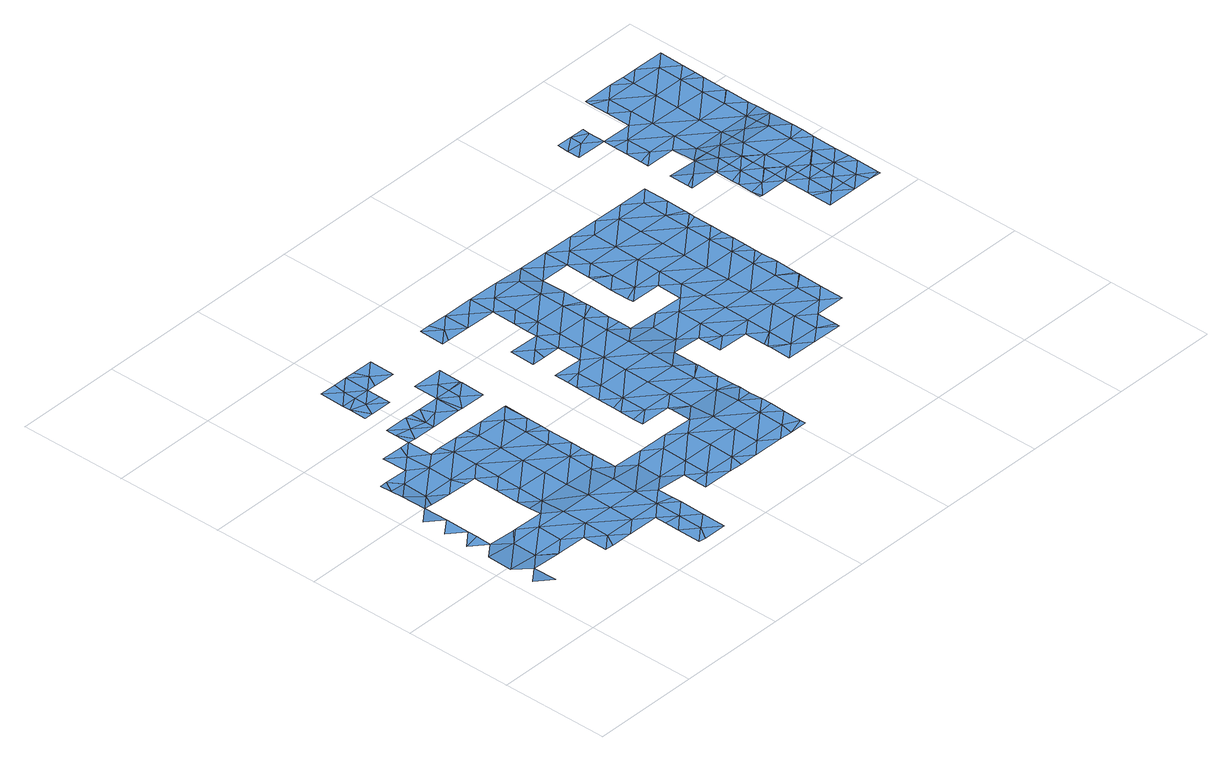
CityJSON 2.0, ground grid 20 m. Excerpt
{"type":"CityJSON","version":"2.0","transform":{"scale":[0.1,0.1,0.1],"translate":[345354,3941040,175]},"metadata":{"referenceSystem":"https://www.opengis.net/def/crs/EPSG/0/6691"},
"CityObjects":{
"waterbody1":{"type":"WaterBody","attributes":{"name":"10","class":"1140","function":"1","WaterBodyRiverFloodingRiskAttribute.description":"5","WaterBodyRiverFloodingRiskAttribute.rankOrg":"1","WaterBodyRiverFloodingRiskAttribute.adminType":"2","WaterBodyRiverFloodingRiskAttribute.scale":"L2"},"geometry":[{"type":"MultiSurface","lod":"1","boundaries":[[[0,1,2]],[[2,3,4]],[[4,5,6]],[[7,3,2]],[[8,9,10]],[[6,5,11]],[[8,10,11]],[[4,3,5]],[[12,9,13]],[[14,3,7]],[[15,3,14]],[[11,5,16]],[[17,13,18]],[[5,3,19]],[[16,5,20]],[[19,3,15]],[[5,19,20]],[[14,21,15]],[[18,22,23]],[[18,24,22]],[[23,25,26]],[[22,25,23]],[[19,27,20]],[[28,26,29]],[[24,30,22]],[[31,21,32]],[[33,31,32]],[[15,34,19]],[[29,26,25]],[[15,21,34]],[[30,35,22]],[[36,29,25]],[[33,37,31]],[[21,31,34]],[[19,38,27]],[[19,34,38]],[[39,36,25]],[[40,35,30]],[[25,22,39]],[[41,42,27]],[[39,22,35]],[[31,43,34]],[[43,31,37]],[[27,38,41]],[[44,42,41]],[[34,45,38]],[[43,45,34]],[[39,46,36]],[[36,46,47]],[[48,44,41]],[[35,40,49]],[[50,44,48]],[[38,51,41]],[[52,39,35]],[[53,35,49]],[[43,37,54]],[[55,46,39]],[[49,50,56]],[[57,58,59]],[[58,60,59]],[[50,48,56]],[[47,46,61]],[[38,45,51]],[[51,62,41]],[[41,63,48]],[[52,55,39]],[[53,49,56]],[[64,65,60]],[[62,63,41]],[[52,35,53]],[[43,66,45]],[[67,46,55]],[[65,64,54]],[[66,43,54]],[[64,60,58]],[[57,68,58]],[[61,46,67]],[[48,69,56]],[[63,69,48]],[[64,66,54]],[[52,70,55]],[[45,71,51]],[[56,69,53]],[[66,71,45]],[[64,58,72]],[[58,68,72]],[[53,73,52]],[[71,74,51]],[[75,66,64]],[[51,76,62]],[[52,77,70]],[[72,75,64]],[[69,73,53]],[[74,76,51]],[[75,78,66]],[[62,79,63]],[[78,80,66]],[[66,80,71]],[[76,79,62]],[[52,81,77]],[[63,79,69]],[[81,52,73]],[[80,82,71]],[[69,83,73]],[[71,84,74]],[[79,83,69]],[[85,77,81]],[[74,86,76]],[[82,84,71]],[[83,87,73]],[[88,79,76]],[[73,89,81]],[[81,90,85]],[[86,88,76]],[[74,84,86]],[[87,89,73]],[[80,91,82]],[[89,90,81]],[[92,83,79]],[[93,92,79]],[[93,79,88]],[[94,87,83]],[[92,94,83]],[[95,86,84]],[[91,96,82]],[[97,91,98]],[[82,99,84]],[[98,100,97]],[[101,89,87]],[[96,99,82]],[[102,101,87]],[[102,87,94]],[[103,90,89]],[[97,96,91]],[[99,95,84]],[[97,100,104]],[[103,89,101]],[[105,103,101]],[[104,106,97]],[[97,107,96]],[[99,108,95]],[[106,107,97]],[[109,106,104]],[[96,110,99]],[[107,110,96]],[[99,110,108]],[[106,109,111]],[[106,112,107]],[[113,112,106]],[[114,115,116]],[[106,111,113]],[[114,117,115]],[[108,110,118]],[[110,107,112]],[[119,120,117]],[[120,119,121]],[[113,111,122]],[[114,116,123]],[[117,114,119]],[[118,110,124]],[[110,112,124]],[[125,121,119]],[[126,121,125]],[[122,127,113]],[[128,129,126]],[[130,112,113]],[[131,114,123]],[[132,118,124]],[[133,132,123]],[[129,128,134]],[[133,118,132]],[[126,125,128]],[[119,114,131]],[[135,127,122]],[[136,137,138]],[[119,139,125]],[[131,123,132]],[[138,137,140]],[[124,112,130]],[[113,127,130]],[[141,134,128]],[[142,119,131]],[[143,144,145]],[[146,128,125]],[[147,143,145]],[[148,127,135]],[[149,137,136]],[[150,140,137]],[[139,119,142]],[[139,146,125]],[[124,130,151]],[[132,124,152]],[[146,141,128]],[[148,135,153]],[[131,132,152]],[[130,127,154]],[[147,155,143]],[[124,151,152]],[[127,148,154]],[[150,137,156]],[[156,137,149]],[[130,157,151]],[[144,143,158]],[[142,131,159]],[[130,154,160]],[[159,131,152]],[[157,130,160]],[[158,143,155]],[[146,161,141]],[[149,162,156]],[[155,141,161]],[[163,151,157]],[[139,142,164]],[[165,162,149]],[[152,151,166]],[[164,142,159]],[[166,151,163]],[[167,158,155]],[[166,168,152]],[[167,155,161]],[[146,139,169]],[[159,152,170]],[[170,152,168]],[[158,171,172]],[[173,156,162]],[[167,171,158]],[[139,164,169]],[[171,174,172]],[[175,159,170]],[[164,159,176]],[[171,177,174]],[[176,159,175]],[[146,169,178]],[[161,146,179]],[[174,177,165]],[[162,165,173]],[[180,164,176]],[[169,164,180]],[[146,178,179]],[[181,173,165]],[[182,171,167]],[[167,161,183]],[[184,178,169]],[[183,161,179]],[[165,177,181]],[[184,169,180]],[[185,179,178]],[[182,167,183]],[[182,186,171]],[[187,173,181]],[[188,185,178]],[[177,186,181]],[[177,171,186]],[[185,189,179]],[[188,178,184]],[[183,179,190]],[[190,179,189]],[[180,191,184]],[[192,187,181]],[[193,183,190]],[[182,183,194]],[[192,181,186]],[[194,183,193]],[[188,195,185]],[[196,197,182]],[[196,182,194]],[[198,188,184]],[[186,182,197]],[[199,200,191]],[[199,201,200]],[[202,192,186]],[[197,202,186]],[[203,198,184]],[[184,191,203]],[[204,187,192]],[[201,205,200]],[[191,200,203]],[[202,204,192]],[[188,198,195]],[[206,207,208]],[[208,207,209]],[[210,207,206]],[[211,205,212]],[[213,204,202]],[[212,209,211]],[[198,214,195]],[[209,207,211]],[[203,200,215]],[[200,205,215]],[[216,217,218]],[[219,213,202]],[[211,215,205]],[[203,220,198]],[[215,220,203]],[[221,218,217]],[[210,222,207]],[[223,224,221]],[[207,225,211]],[[220,226,198]],[[216,227,217]],[[224,223,228]],[[223,221,217]],[[222,225,207]],[[204,213,229]],[[198,226,214]],[[223,230,228]],[[211,231,215]],[[228,230,219]],[[213,219,229]],[[215,231,220]],[[232,229,219]],[[230,232,219]],[[214,233,227]],[[234,217,227]],[[222,210,235]],[[214,226,233]],[[211,225,231]],[[220,236,226]],[[223,237,230]],[[223,217,237]],[[238,222,235]],[[227,233,234]],[[237,217,234]],[[225,222,239]],[[240,229,232]],[[222,238,239]],[[220,231,236]],[[233,226,241]],[[232,230,242]],[[241,226,236]],[[241,243,233]],[[244,240,232]],[[230,237,242]],[[231,225,245]],[[225,239,245]],[[234,233,243]],[[246,237,234]],[[231,247,236]],[[232,242,244]],[[246,234,243]],[[239,248,245]],[[231,245,247]],[[247,249,236]],[[242,237,250]],[[251,240,244]],[[252,243,241]],[[250,237,246]],[[241,236,253]],[[245,254,247]],[[253,252,241]],[[236,249,253]],[[245,248,254]],[[243,255,246]],[[256,251,244]],[[242,250,257]],[[244,242,256]],[[247,258,249]],[[259,247,254]],[[256,242,257]],[[247,259,258]],[[260,249,258]],[[249,261,253]],[[262,257,250]],[[243,252,255]],[[249,260,261]],[[250,246,262]],[[253,263,252]],[[264,253,261]],[[262,246,255]],[[265,251,256]],[[253,264,263]],[[252,266,255]],[[267,252,263]],[[256,257,268]],[[268,257,262]],[[252,267,266]],[[269,265,256]],[[255,270,262]],[[271,255,266]],[[269,256,268]],[[255,271,270]],[[270,272,262]],[[262,273,268]],[[272,273,262]],[[274,269,268]],[[275,274,268]],[[275,268,273]],[[276,265,269]],[[276,269,274]]]}]},
"waterbody2":{"type":"WaterBody","attributes":{"name":"10","class":"1140","function":"1","WaterBodyRiverFloodingRiskAttribute.description":"5","WaterBodyRiverFloodingRiskAttribute.rankOrg":"2","WaterBodyRiverFloodingRiskAttribute.adminType":"2","WaterBodyRiverFloodingRiskAttribute.scale":"L2"},"geometry":[{"type":"MultiSurface","lod":"1","boundaries":[[[277,278,279]],[[280,279,278]],[[279,281,282]],[[283,279,282]],[[281,280,67]],[[281,279,280]],[[283,277,279]],[[277,283,284]]]}]},
"waterbody3":{"type":"WaterBody","attributes":{"name":"10","class":"1140","function":"1","WaterBodyRiverFloodingRiskAttribute.description":"5","WaterBodyRiverFloodingRiskAttribute.rankOrg":"2","WaterBodyRiverFloodingRiskAttribute.adminType":"2","WaterBodyRiverFloodingRiskAttribute.scale":"L2"},"geometry":[{"type":"MultiSurface","lod":"1","boundaries":[[[285,286,287]],[[288,289,286]],[[289,288,290]],[[287,289,291]],[[287,286,289]],[[292,286,285]],[[293,286,292]],[[293,288,286]]]}]},
"waterbody4":{"type":"WaterBody","attributes":{"name":"10","class":"1140","function":"1","WaterBodyRiverFloodingRiskAttribute.description":"5","WaterBodyRiverFloodingRiskAttribute.rankOrg":"1","WaterBodyRiverFloodingRiskAttribute.adminType":"2","WaterBodyRiverFloodingRiskAttribute.scale":"L2"},"geometry":[{"type":"MultiSurface","lod":"1","boundaries":[[[288,294,290]],[[293,295,294]],[[290,294,296]],[[296,294,297]],[[297,294,295]],[[288,293,294]]]}]},
"waterbody5":{"type":"WaterBody","attributes":{"name":"10","class":"1140","function":"1","WaterBodyRiverFloodingRiskAttribute.description":"5","WaterBodyRiverFloodingRiskAttribute.rankOrg":"1","WaterBodyRiverFloodingRiskAttribute.adminType":"2","WaterBodyRiverFloodingRiskAttribute.scale":"L2"},"geometry":[{"type":"MultiSurface","lod":"1","boundaries":[[[298,299,300]],[[301,302,303]],[[304,282,301]],[[299,303,300]],[[305,300,302]],[[302,300,303]],[[306,284,283]],[[305,298,300]],[[306,304,303]],[[283,304,306]],[[304,283,282]],[[303,304,301]]]}]},
"waterbody6":{"type":"WaterBody","attributes":{"name":"10","class":"1140","function":"1","WaterBodyRiverFloodingRiskAttribute.description":"5","WaterBodyRiverFloodingRiskAttribute.rankOrg":"2","WaterBodyRiverFloodingRiskAttribute.adminType":"2","WaterBodyRiverFloodingRiskAttribute.scale":"L2"},"geometry":[{"type":"MultiSurface","lod":"1","boundaries":[[[307,308,309]],[[293,310,308]],[[308,310,309]],[[311,308,307]],[[308,311,295]],[[295,293,308]]]}]},
"waterbody7":{"type":"WaterBody","attributes":{"name":"10","class":"1140","function":"1","WaterBodyRiverFloodingRiskAttribute.description":"5","WaterBodyRiverFloodingRiskAttribute.rankOrg":"2","WaterBodyRiverFloodingRiskAttribute.adminType":"2","WaterBodyRiverFloodingRiskAttribute.scale":"L2"},"geometry":[{"type":"MultiSurface","lod":"1","boundaries":[[[312,303,313]],[[314,312,313]],[[315,299,298]],[[299,315,313]],[[315,314,313]],[[303,299,313]]]}]},
"waterbody8":{"type":"WaterBody","attributes":{"name":"10","class":"1140","function":"1","WaterBodyRiverFloodingRiskAttribute.description":"5","WaterBodyRiverFloodingRiskAttribute.rankOrg":"1","WaterBodyRiverFloodingRiskAttribute.adminType":"2","WaterBodyRiverFloodingRiskAttribute.scale":"L2"},"geometry":[{"type":"MultiSurface","lod":"1","boundaries":[[[316,317,318]],[[319,317,320]],[[319,321,317]],[[318,317,321]],[[316,320,317]]]}]},
"waterbody9":{"type":"WaterBody","attributes":{"name":"10","class":"1140","function":"1","WaterBodyRiverFloodingRiskAttribute.description":"5","WaterBodyRiverFloodingRiskAttribute.rankOrg":"2","WaterBodyRiverFloodingRiskAttribute.adminType":"2","WaterBodyRiverFloodingRiskAttribute.scale":"L2"},"geometry":[{"type":"MultiSurface","lod":"1","boundaries":[[[322,323,324]],[[325,323,322]],[[324,326,327]],[[322,324,327]],[[328,323,329]],[[323,328,324]],[[328,326,324]]]}]},
"waterbody10":{"type":"WaterBody","attributes":{"name":"10","class":"1140","function":"1","WaterBodyRiverFloodingRiskAttribute.description":"5","WaterBodyRiverFloodingRiskAttribute.rankOrg":"1","WaterBodyRiverFloodingRiskAttribute.adminType":"2","WaterBodyRiverFloodingRiskAttribute.scale":"L2"},"geometry":[{"type":"MultiSurface","lod":"1","boundaries":[[[330,319,331]],[[332,333,334]],[[335,331,336]],[[335,337,338]],[[335,338,331]],[[336,331,334]],[[336,334,339]],[[339,334,340]],[[340,334,341]],[[341,334,342]],[[334,333,342]],[[331,332,334]],[[331,338,330]],[[343,331,319]],[[331,343,332]],[[342,333,344]]]}]},
"waterbody11":{"type":"WaterBody","attributes":{"name":"10","class":"1140","function":"1","WaterBodyRiverFloodingRiskAttribute.description":"5","WaterBodyRiverFloodingRiskAttribute.rankOrg":"1","WaterBodyRiverFloodingRiskAttribute.adminType":"2","WaterBodyRiverFloodingRiskAttribute.scale":"L2"},"geometry":[{"type":"MultiSurface","lod":"1","boundaries":[[[345,346,347]],[[348,346,349]],[[341,350,351]],[[351,348,352]],[[353,341,351]],[[351,354,353]],[[353,354,355]],[[346,350,347]],[[348,351,346]],[[350,346,351]],[[352,354,351]],[[346,356,349]],[[356,346,345]]]}]},
"waterbody12":{"type":"WaterBody","attributes":{"name":"10","class":"1140","function":"1","WaterBodyRiverFloodingRiskAttribute.description":"5","WaterBodyRiverFloodingRiskAttribute.rankOrg":"2","WaterBodyRiverFloodingRiskAttribute.adminType":"2","WaterBodyRiverFloodingRiskAttribute.scale":"L2"},"geometry":[{"type":"MultiSurface","lod":"1","boundaries":[[[357,358,359]],[[357,359,360]],[[360,361,357]],[[357,361,362]],[[363,361,360]],[[364,360,359]],[[364,336,365]],[[365,341,353]],[[352,348,366]],[[355,354,367]],[[368,369,356]],[[370,369,368]],[[370,371,369]],[[367,372,373]],[[370,368,374]],[[349,356,369]],[[375,321,319]],[[348,349,369]],[[348,369,366]],[[371,366,369]],[[376,366,371]],[[372,366,376]],[[367,366,372]],[[354,366,367]],[[354,352,366]],[[353,355,365]],[[365,355,367]],[[365,367,364]],[[367,360,364]],[[367,373,360]],[[360,373,363]],[[362,377,357]],[[377,358,357]],[[378,379,359]],[[338,359,379]],[[364,359,338]],[[364,338,337]],[[379,375,338]],[[375,379,380]],[[330,375,319]],[[335,336,364]],[[340,341,365]],[[365,339,340]],[[336,339,365]],[[380,321,375]],[[330,338,375]],[[335,364,337]],[[359,358,378]]]}]},
"waterbody13":{"type":"WaterBody","attributes":{"name":"10","class":"1140","function":"1","WaterBodyRiverFloodingRiskAttribute.description":"5","WaterBodyRiverFloodingRiskAttribute.rankOrg":"1","WaterBodyRiverFloodingRiskAttribute.adminType":"2","WaterBodyRiverFloodingRiskAttribute.scale":"L2"},"geometry":[{"type":"MultiSurface","lod":"1","boundaries":[[[381,382,383]],[[384,385,386]],[[385,384,387]],[[388,387,384]],[[387,388,327]],[[379,378,389]],[[390,377,362]],[[377,390,358]],[[358,390,389]],[[390,386,389]],[[391,392,393]],[[394,395,396]],[[383,397,394]],[[397,383,384]],[[392,398,399]],[[381,400,382]],[[390,401,402]],[[403,404,402]],[[378,358,389]],[[379,389,405]],[[385,405,389]],[[385,406,405]],[[407,406,385]],[[362,401,390]],[[404,403,408]],[[408,409,410]],[[404,408,410]],[[404,410,386]],[[392,381,383]],[[385,389,386]],[[380,411,321]],[[411,380,405]],[[406,411,405]],[[399,381,392]],[[412,381,399]],[[393,413,391]],[[413,393,396]],[[396,393,394]],[[393,383,394]],[[383,393,392]],[[414,381,412]],[[414,400,381]],[[415,406,407]],[[415,407,416]],[[397,386,410]],[[391,398,392]],[[390,402,404]],[[417,387,327]],[[388,384,382]],[[382,384,383]],[[400,388,382]],[[407,385,387]],[[387,417,418]],[[387,418,407]],[[416,407,418]],[[380,379,405]],[[395,394,409]],[[410,409,394]],[[397,410,394]],[[386,390,404]],[[384,386,397]]]}]}
},
"vertices":[
[2,126,26],[30,103,26],[31,149,24],[59,172,22],[3,173,26],[60,218,22],[4,219,26],[86,148,22],[33,270,24],[33,288,24],[4,265,24],[32,241,24],[5,311,24],[34,333,24],[87,148,22],[116,171,22],[84,240,22],[6,357,24],[35,380,22],[117,217,22],[89,240,22],[144,147,22],[63,403,19],[36,427,21],[50,380,21],[64,449,19],[36,450,20],[146,239,21],[36,472,19],[49,472,19],[91,379,19],[172,124,22],[143,101,22],[158,100,22],[173,170,22],[120,402,19],[93,471,18],[199,100,22],[173,216,22],[121,448,19],[129,378,19],[174,262,19],[146,261,20],[228,123,22],[146,286,19],[229,169,22],[122,494,17],[93,518,17],[175,308,19],[148,378,19],[147,331,19],[230,215,22],[177,447,19],[177,401,19],[257,99,22],[150,470,18],[176,354,19],[267,6,22],[283,29,22],[255,7,22],[256,52,22],[132,517,17],[231,261,19],[232,307,19],[284,75,22],[256,78,22],[285,122,22],[151,517,17],[311,6,22],[232,353,19],[170,470,19],[286,168,22],[312,51,22],[233,400,19],[287,214,22],[313,98,22],[287,260,19],[206,469,19],[313,114,22],[288,306,19],[313,144,21],[234,446,19],[342,167,19],[289,352,19],[343,213,19],[231,469,19],[315,236,20],[290,399,19],[316,283,19],[291,445,19],[263,468,19],[371,143,19],[317,329,19],[316,306,19],[317,375,19],[372,235,19],[399,166,19],[398,120,19],[370,120,19],[400,212,19],[370,97,19],[318,422,19],[318,392,19],[317,467,19],[426,96,19],[319,467,19],[455,119,19],[456,165,19],[428,234,19],[450,95,19],[456,211,19],[483,95,19],[512,164,19],[511,118,19],[458,303,16],[429,299,16],[429,281,16],[430,327,16],[485,233,18],[459,349,16],[430,342,16],[431,373,16],[539,94,19],[486,280,16],[513,210,19],[460,396,16],[432,420,16],[568,117,19],[460,442,16],[432,438,16],[569,163,19],[515,302,16],[514,256,16],[486,272,17],[432,465,16],[563,93,19],[392,651,14],[408,674,14],[379,651,14],[516,395,16],[380,698,14],[489,464,15],[515,348,16],[462,535,14],[434,558,14],[433,512,14],[517,441,16],[458,511,14],[596,103,19],[436,650,14],[399,698,14],[570,209,19],[571,255,16],[596,93,19],[597,139,19],[490,511,14],[436,697,14],[598,185,19],[491,557,14],[571,301,16],[598,166,19],[518,487,14],[464,673,14],[598,210,18],[572,347,16],[493,649,14],[599,232,18],[519,534,14],[599,245,17],[573,394,16],[599,278,16],[520,580,14],[491,575,14],[493,696,14],[492,603,14],[600,319,16],[600,324,16],[520,626,14],[574,440,16],[575,486,14],[601,370,14],[521,672,14],[576,579,14],[575,533,14],[630,393,12],[603,462,14],[577,625,14],[550,695,14],[630,439,12],[603,486,14],[603,509,14],[657,369,12],[578,671,14],[604,545,14],[604,555,14],[659,461,12],[604,563,14],[605,601,14],[687,438,12],[657,352,12],[685,345,12],[656,323,12],[606,647,12],[686,392,12],[607,694,12],[713,322,12],[712,230,12],[740,252,12],[713,269,12],[713,276,12],[768,229,12],[741,298,12],[713,283,12],[634,670,11],[716,460,11],[742,344,12],[660,508,11],[689,531,11],[660,519,11],[662,647,11],[743,391,12],[660,554,11],[797,251,12],[689,577,11],[661,594,11],[798,297,12],[744,437,12],[717,507,11],[661,600,11],[663,693,11],[690,623,11],[799,343,12],[691,669,11],[744,483,11],[745,530,11],[825,228,12],[799,390,12],[746,576,11],[825,235,12],[826,274,12],[720,692,11],[800,436,12],[747,622,11],[801,482,11],[748,668,11],[854,296,12],[802,529,11],[855,342,12],[882,273,12],[856,389,12],[803,575,11],[776,691,11],[858,481,11],[857,435,12],[883,319,12],[858,528,11],[804,667,11],[803,621,11],[884,365,12],[884,362,12],[884,370,12],[885,412,12],[859,574,11],[885,457,11],[885,442,11],[833,690,11],[886,504,11],[886,478,11],[860,620,11],[861,666,11],[887,551,11],[886,526,11],[887,584,11],[888,596,11],[889,643,11],[888,605,11],[889,689,11],
[195,563,17],[151,563,17],[179,539,17],[151,544,17],[165,516,17],[207,516,17],[207,532,17],[207,562,17],
[208,608,17],[181,632,17],[168,608,17],[181,655,17],[153,641,17],[153,655,17],[152,609,17],[209,630,17],[209,654,17],
[181,678,17],[210,701,17],[154,702,17],[184,701,17],
[321,560,17],[293,561,17],[292,538,17],[264,515,17],[272,515,17],[265,561,17],[236,539,17],[320,514,17],[226,562,17],
[267,700,17],[238,677,17],[266,653,17],[225,654,17],[228,701,17],
[265,607,17],[293,584,17],[322,606,17],[321,563,17],
[946,651,5],[974,664,5],[946,688,5],[1002,641,5],[946,642,5],[1003,687,3],
[949,858,1],[922,873,1],[921,850,1],[950,872,1],[892,828,1],[949,827,1],[892,852,1],[893,873,1],
[1030,640,5],[1030,617,5],[1001,594,5],[1000,567,5],[1029,571,5],[1058,616,5],[1058,594,5],[1059,639,5],[1059,640,5],[1058,593,5],[1058,570,5],[1057,548,5],[1004,548,5],[1001,608,5],[1000,549,5],
[1056,454,5],[1084,477,5],[1056,490,5],[1113,500,5],[1112,477,5],[1056,501,5],[1085,524,5],[1113,523,5],[1085,547,5],[1113,546,5],[1113,547,5],[1112,453,5],
[1144,661,5],[1116,685,3],[1087,662,5],[1143,615,5],[1172,638,5],[1173,684,3],[1172,616,5],[1086,616,5],[1086,570,5],[1142,523,5],[1142,569,5],[1148,453,5],[1141,476,5],[1169,456,5],[1170,499,5],[1170,546,5],[1171,591,5],[1169,452,5],[1031,663,5],[1170,518,5],[1144,685,3],[1088,686,3],[1060,686,3],[1031,687,3],
[1035,894,1],[1034,848,1],[1091,847,1],[1033,802,1],[1032,755,1],[1089,755,1],[976,803,1],[1005,826,1],[1088,708,1],[1145,707,1],[1120,916,1],[1091,893,1],[1148,892,1],[1147,846,1],[1176,842,1],[1176,868,1],[1090,801,1],[1092,916,1],[1064,917,1],[1006,871,1],[1173,712,2],[1174,730,1],[1174,775,1],[1146,754,1],[1031,709,1],[1003,733,1],[976,756,1],[1174,776,1],[1175,823,1],[1146,800,1],[1003,689,3],[1007,918,1],[1177,915,1],[1006,906,1],[947,734,1],[947,749,1],[948,807,1],[948,780,1]
]}
